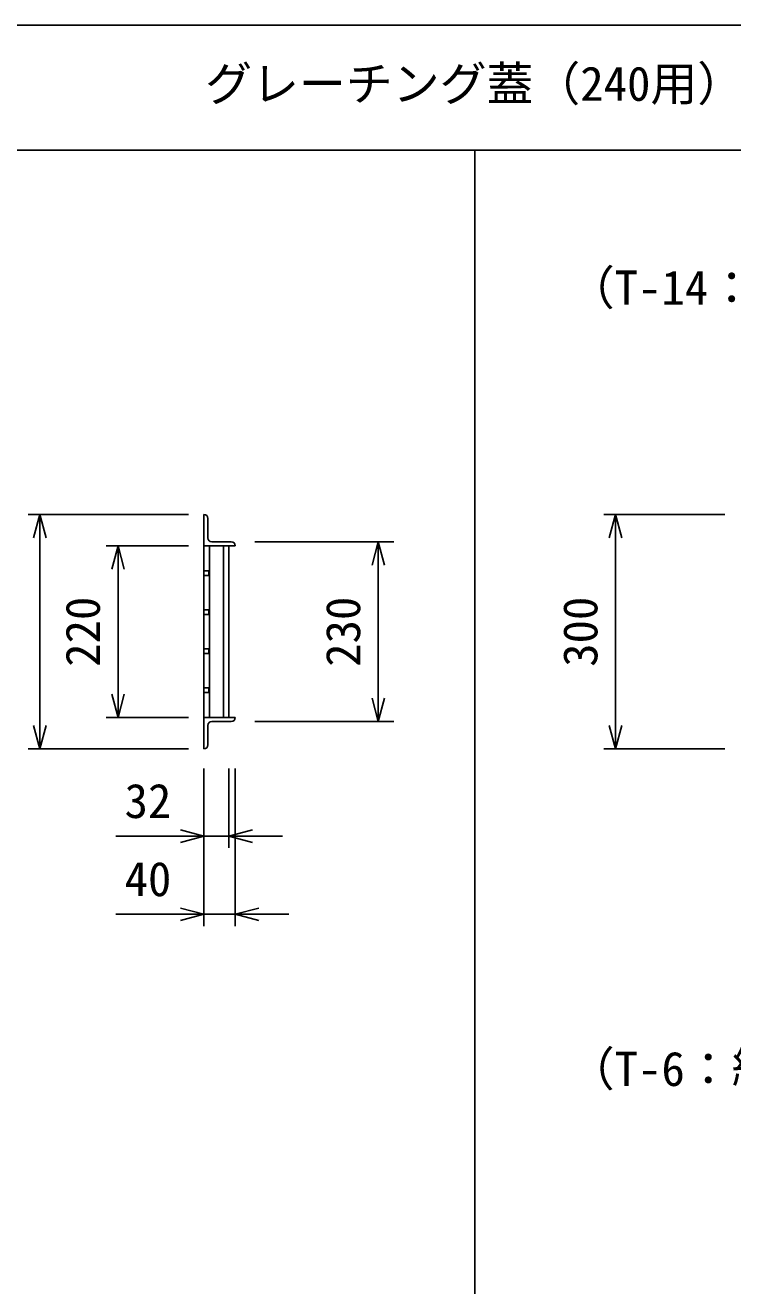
# Model space of a CAD drawing. Units: millimetres, scale not verified. Extents: x -25200 to 25200, y -8910 to 8910.
# Drawn here: x -7792 to -6887, y 158 to 1771 of the extents above; entities that cross this region are included whole.
import ezdxf
from ezdxf.enums import TextEntityAlignment as Align

# ---------------------------------------------------------------- set-up
doc = ezdxf.new("R2010")
doc.units = ezdxf.units.MM
doc.header["$LTSCALE"] = 30
for name, color, linetype, lineweight in [('0-0_DIM', 7, 'Continuous', 25), ('0-2_HATCH', 6, 'Continuous', 25), ('0-6_TXT', 7, 'Continuous', 25)]:
    doc.layers.add(name, color=color, linetype=linetype, lineweight=lineweight)
doc.styles.add('ＭＳ ゴシック', font='')
doc.styles.get('ＭＳ ゴシック').set_extended_font_data('MS Gothic')

msp = doc.modelspace()

# ---------------------------------------------------------------- linework, layer by layer
at = {"layer": '0-0_DIM'}
for p, q in [((-7583.18, 1144.91), (-7788.18, 1144.91)), ((-7773.18, 1144.91), (-7773.18, 844.91)), ((-6896.52, 1144.91), (-7051.52, 1144.91)), ((-7036.52, 1144.91), (-7036.52, 844.91)), ((-7583.18, 1104.91), (-7688.18, 1104.91)), ((-7673.18, 1104.91), (-7673.18, 884.91)), ((-7320.1, 1109.91), (-7498.18, 1109.91)), ((-7340.1, 1109.91), (-7340.1, 879.91)), ((-7583.18, 884.91), (-7688.18, 884.91)), ((-7320.1, 879.91), (-7498.18, 879.91)), ((-7583.18, 844.91), (-7788.18, 844.91)), ((-6896.52, 844.91), (-7051.52, 844.91)), ((-7563.18, 819.69), (-7563.18, 618.1)), ((-7531.18, 819.69), (-7531.18, 718.1)), ((-7523.18, 819.69), (-7523.18, 618.1)), ((-7675.79, 733.1), (-7563.18, 733.1)), ((-7531.18, 733.1), (-7563.18, 733.1)), ((-7531.18, 733.1), (-7462.71, 733.1)), ((-7675.79, 633.1), (-7563.18, 633.1)), ((-7523.18, 633.1), (-7563.18, 633.1)), ((-7523.18, 633.1), (-7454.71, 633.1))]:
    msp.add_line(p, q, dxfattribs=at)
for points in [[(-7781.22, 1114.91), (-7773.18, 1144.91), (-7765.14, 1114.91)], [(-7044.56, 1114.91), (-7036.52, 1144.91), (-7028.48, 1114.91)], [(-7681.22, 1074.91), (-7673.18, 1104.91), (-7665.14, 1074.91)], [(-7348.14, 1079.91), (-7340.1, 1109.91), (-7332.07, 1079.91)], [(-7665.14, 914.91), (-7673.18, 884.91), (-7681.22, 914.91)], [(-7332.07, 909.91), (-7340.1, 879.91), (-7348.14, 909.91)], [(-7765.14, 874.91), (-7773.18, 844.91), (-7781.22, 874.91)], [(-7028.48, 874.91), (-7036.52, 844.91), (-7044.56, 874.91)], [(-7593.18, 725.06), (-7563.18, 733.1), (-7593.18, 741.14)], [(-7501.18, 741.14), (-7531.18, 733.1), (-7501.18, 725.06)], [(-7593.18, 625.06), (-7563.18, 633.1), (-7593.18, 641.14)], [(-7493.18, 641.14), (-7523.18, 633.1), (-7493.18, 625.06)]]:
    msp.add_lwpolyline(points, dxfattribs=at)
at = {"layer": '0-2_HATCH'}
for p, q in [((-7563.18, 1144.91), (-7563.18, 1104.91)), ((-7558.18, 1114.91), (-7558.18, 1139.91)), ((-7563.18, 884.91), (-7563.18, 1104.91)), ((-7563.18, 1104.91), (-7523.18, 1104.91)), ((-7556.18, 884.91), (-7556.18, 1104.91)), ((-7528.18, 1109.91), (-7553.18, 1109.91)), ((-7538.18, 884.91), (-7538.18, 1104.91)), ((-7531.18, 884.91), (-7531.18, 1104.91)), ((-7563.18, 884.91), (-7523.18, 884.91)), ((-7563.18, 844.91), (-7563.18, 884.91)), ((-7558.18, 874.91), (-7558.18, 849.91)), ((-7528.18, 879.91), (-7553.18, 879.91))]:
    msp.add_line(p, q, dxfattribs=at)
for points in [[(-7563.18, 1066.91), (-7563.18, 1072.91), (-7557.18, 1072.91), (-7557.18, 1066.91)], [(-7563.18, 1016.91), (-7563.18, 1022.91), (-7557.18, 1022.91), (-7557.18, 1016.91)], [(-7563.18, 966.91), (-7563.18, 972.91), (-7557.18, 972.91), (-7557.18, 966.91)], [(-7563.18, 916.91), (-7563.18, 922.91), (-7557.18, 922.91), (-7557.18, 916.91)]]:
    msp.add_lwpolyline(points, close=True, dxfattribs=at)
for centre, start, end in [((-7563.18, 1139.91), 0, 90), ((-7553.18, 1114.91), 180, 270), ((-7528.18, 1104.91), 0, 90), ((-7553.18, 874.91), 90, 180), ((-7528.18, 884.91), 270, 0), ((-7563.18, 849.91), 270, 0)]:
    msp.add_arc(centre, 5, start, end, dxfattribs=at)
at = {"layer": '0-6_TXT'}
for points in [[(-9316.68, 1611.24), (-5116.68, 1611.24), (-5116.68, 1771.24), (-9316.68, 1771.24)], [(-9316.68, -1618.68), (-7216.68, -1618.68), (-7216.68, 1611.24), (-9316.68, 1611.24)], [(-7216.68, -1618.68), (-5116.68, -1618.68), (-5116.68, 1611.24), (-7216.68, 1611.24)]]:
    msp.add_lwpolyline(points, close=True, dxfattribs=at)

# ---------------------------------------------------------------- texts
at = {"layer": '0-0_DIM', "style": 'ＭＳ ゴシック'}
for s, p in [('（T-14：細目）', (-7097.66, 1400.09)), ('32', (-7664.81, 743.1)), ('40', (-7664.81, 643.1)), ('（T-6：細目）', (-7097.66, 400.09))]:
    msp.add_text(s, height=43.99, dxfattribs=at).set_placement(p, align=Align.BOTTOM_LEFT)
for s, p in [('220', (-7683.18, 949.91)), ('230', (-7350.1, 949.91)), ('300', (-7046.52, 949.91))]:
    msp.add_text(s, height=43.99, rotation=90, dxfattribs=at).set_placement(p, align=Align.BOTTOM_LEFT)
at = {"layer": '0-6_TXT', "style": 'ＭＳ ゴシック'}
msp.add_text('グレーチング蓋（240用）', height=43.99, dxfattribs=at).set_placement((-7561.68, 1661.24), align=Align.BOTTOM_LEFT)

doc.saveas('drawing.dxf')
